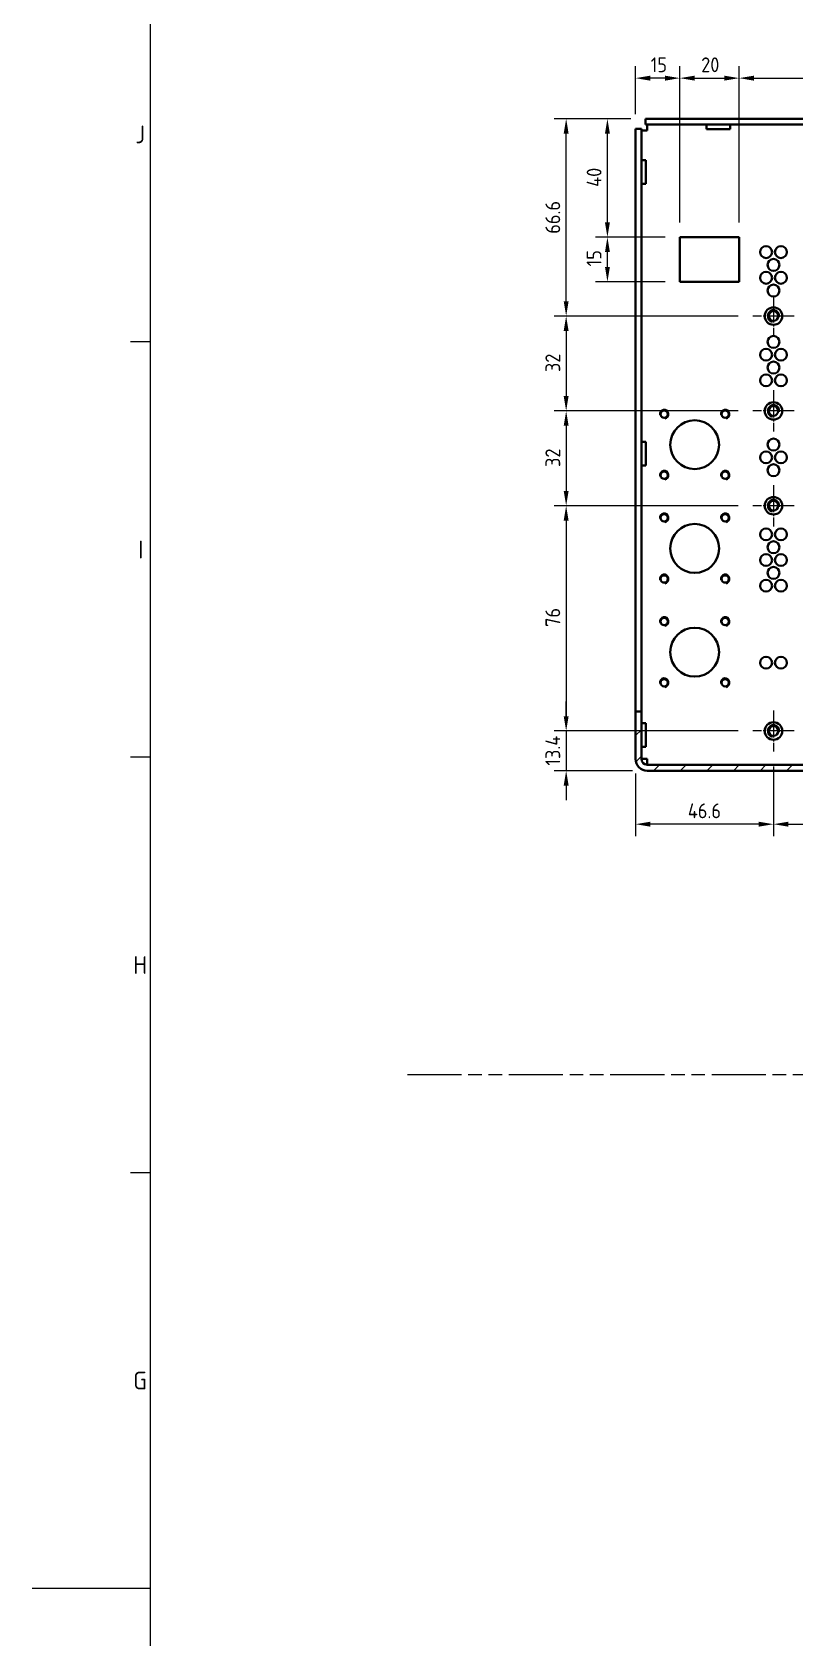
# Model space of a CAD drawing. Header units: millimetres. Extents: x 0 to 2378, y 0 to 1682.
# Drawn here: x 0 to 257, y 824 to 1366 of the extents above; entities that cross this region are included whole.
import ezdxf

# ---------------------------------------------------------------- set-up
doc = ezdxf.new("R2010")
doc.units = ezdxf.units.MM
doc.header["$LTSCALE"] = 2
doc.linetypes.add('CHAIN', pattern=[0.3543, 0.2362, -0.0295, 0.0591, -0.0295])
doc.linetypes.add('DOUBLE_DASH_CHAIN', pattern=[1.2403, 0.6614, -0.0827, 0.1654, -0.0827, 0.1654, -0.0827])
doc.layers.get('0').update_dxf_attribs({"color": 3, "lineweight": 25})
for name, color, linetype, lineweight in [('가시적인 것(ISO)', 3, 'Continuous', 40), ('가시적인 좁은 것(ISO)', 3, 'Continuous', 35), ('경계(ISO)', 7, 'Continuous', 25), ('스케치 형상(ISO)', 3, 'Continuous', 25), ('중심 표식(ISO)', 1, 'Continuous', 25), ('치수(ISO)', 2, 'Continuous', 25), ('해치(ISO)', 7, 'Continuous', 18)]:
    doc.layers.add(name, color=color, linetype=linetype, lineweight=lineweight)
doc.styles.add('문자 텍스트_PSTEK_POSCO', font='isocp.shx')
doc.styles.add('치수 텍스트_PSTEK_POSCO', font='isocp.shx')
doc.dimstyles.new('치수_PSTEK_POSCO', dxfattribs={"dimscale": 2, "dimtxt": 2.5, "dimasz": 2.5, "dimexe": 2, "dimexo": 2.5, "dimgap": 1, "dimtad": 1, "dimrnd": 1e-08, "dimdsep": 46, "dimtxsty": '치수 텍스트_PSTEK_POSCO', "dimcen": 0.09, "dimdle": 10, "dimclrd": 7, "dimclre": 7, "dimclrt": 2, "dimadec": 1, "dimazin": 2, "dimtfac": 1, "dimtmove": 0, "dimatfit": 3, "dimfxl": 0, "dimtolj": 1, "dimlwd": -1, "dimlwe": -1, "dimarcsym": 0})

# ---------------------------------------------------------------- blocks, each defined once
blk = doc.blocks.new('경계 Default Border')
at = {"layer": '경계(ISO)'}
for p, q in [((20, 630.75), (16.6, 630.75)), ((20, 560.67), (16.6, 560.67)), ((20, 490.58), (16.6, 490.58))]:
    blk.add_line(p, q, dxfattribs=at)
at = {"layer": '경계(ISO)', "flags": 128}
for points in [[(20, 20), (20, 821)], [(0, 420.5), (20, 420.5)]]:
    blk.add_lwpolyline(points, dxfattribs=at)
at = {"layer": '경계(ISO)', "color": 2, "char_height": 3, "attachment_point": 7, "style": '문자 텍스트_PSTEK_POSCO'}
for s, insert in [('J', (17.43, 664.26)), ('I', (17.91, 594.21)), ('H', (17.08, 524.12)), ('G', (17.08, 454.01))]:
    blk.add_mtext(s, dxfattribs=dict(at, insert=insert))
blk = doc.blocks.new('*D142')
at = {"layer": 'Defpoints', "color": 0}
for p in [(250.27, 1123.25), (302.27, 1123.25), (302.27, 1098.75)]:
    blk.add_point(p, dxfattribs=at)
at = {"layer": '치수(ISO)', "color": 7}
for p, q in [((250.27, 1118.25), (250.27, 1094.75)), ((302.27, 1118.25), (302.27, 1094.75)), ((255.27, 1098.75), (297.27, 1098.75))]:
    blk.add_line(p, q, dxfattribs=at)
for points in [[(255.27, 1099.58), (255.27, 1097.91), (250.27, 1098.75)], [(297.27, 1099.58), (297.27, 1097.91), (302.27, 1098.75)]]:
    blk.add_solid(points, dxfattribs=at)
at = {"layer": '치수(ISO)', "color": 2, "insert": (273.37, 1103.25), "char_height": 5, "attachment_point": 4, "style": '치수 텍스트_PSTEK_POSCO'}
blk.add_mtext('\\A1;52', dxfattribs=at)
blk = doc.blocks.new('*D149')
at = {"layer": 'Defpoints', "color": 0}
for p in [(250.27, 1123.25), (203.67, 1120.8), (203.67, 1098.75)]:
    blk.add_point(p, dxfattribs=at)
at = {"layer": '치수(ISO)', "color": 7}
for p, q in [((250.27, 1118.25), (250.27, 1094.75)), ((203.67, 1115.8), (203.67, 1094.75)), ((245.27, 1098.75), (208.67, 1098.75))]:
    blk.add_line(p, q, dxfattribs=at)
for points in [[(208.67, 1099.58), (208.67, 1097.91), (203.67, 1098.75)], [(245.27, 1099.58), (245.27, 1097.91), (250.27, 1098.75)]]:
    blk.add_solid(points, dxfattribs=at)
at = {"layer": '치수(ISO)', "color": 2, "insert": (221.35, 1103.25), "char_height": 5, "attachment_point": 4, "style": '치수 텍스트_PSTEK_POSCO'}
blk.add_mtext('\\A1;46.6', dxfattribs=at)
blk = doc.blocks.new('*D157')
at = {"layer": 'Defpoints', "color": 0}
for p in [(243.32, 1270.2), (180.28, 1238.2), (243.32, 1238.2)]:
    blk.add_point(p, dxfattribs=at)
at = {"layer": '치수(ISO)', "color": 7}
for p, q in [((238.32, 1270.2), (176.28, 1270.2)), ((180.28, 1265.2), (180.28, 1243.2)), ((238.32, 1238.2), (176.28, 1238.2))]:
    blk.add_line(p, q, dxfattribs=at)
for points in [[(179.45, 1265.2), (181.11, 1265.2), (180.28, 1270.2)], [(179.45, 1243.2), (181.11, 1243.2), (180.28, 1238.2)]]:
    blk.add_solid(points, dxfattribs=at)
at = {"layer": '치수(ISO)', "color": 2, "insert": (175.78, 1251.3), "char_height": 5, "attachment_point": 4, "rotation": 90, "style": '치수 텍스트_PSTEK_POSCO'}
blk.add_mtext('\\A1;32', dxfattribs=at)
blk = doc.blocks.new('*D158')
at = {"layer": 'Defpoints', "color": 0}
for p in [(243.32, 1238.2), (180.28, 1206.2), (243.32, 1206.2)]:
    blk.add_point(p, dxfattribs=at)
at = {"layer": '치수(ISO)', "color": 7}
for p, q in [((238.32, 1238.2), (176.28, 1238.2)), ((180.28, 1233.2), (180.28, 1211.2)), ((238.32, 1206.2), (176.28, 1206.2))]:
    blk.add_line(p, q, dxfattribs=at)
for points in [[(179.45, 1233.2), (181.11, 1233.2), (180.28, 1238.2)], [(179.45, 1211.2), (181.11, 1211.2), (180.28, 1206.2)]]:
    blk.add_solid(points, dxfattribs=at)
at = {"layer": '치수(ISO)', "color": 2, "insert": (175.78, 1219.3), "char_height": 5, "attachment_point": 4, "rotation": 90, "style": '치수 텍스트_PSTEK_POSCO'}
blk.add_mtext('\\A1;32', dxfattribs=at)
blk = doc.blocks.new('*D159')
at = {"layer": 'Defpoints', "color": 0}
for p in [(243.32, 1206.2), (180.28, 1130.2), (243.32, 1130.2)]:
    blk.add_point(p, dxfattribs=at)
at = {"layer": '치수(ISO)', "color": 7}
for p, q in [((238.32, 1206.2), (176.28, 1206.2)), ((180.28, 1201.2), (180.28, 1135.2)), ((238.32, 1130.2), (176.28, 1130.2))]:
    blk.add_line(p, q, dxfattribs=at)
for points in [[(179.45, 1201.2), (181.11, 1201.2), (180.28, 1206.2)], [(179.45, 1135.2), (181.11, 1135.2), (180.28, 1130.2)]]:
    blk.add_solid(points, dxfattribs=at)
at = {"layer": '치수(ISO)', "color": 2, "insert": (175.78, 1165.33), "char_height": 5, "attachment_point": 4, "rotation": 90, "style": '치수 텍스트_PSTEK_POSCO'}
blk.add_mtext('\\A1;76', dxfattribs=at)
blk = doc.blocks.new('*D160')
at = {"layer": 'Defpoints', "color": 0}
for p in [(243.32, 1130.2), (180.28, 1116.8), (207.67, 1116.8)]:
    blk.add_point(p, dxfattribs=at)
at = {"layer": '치수(ISO)', "color": 7}
for p, q in [((180.28, 1135.2), (180.28, 1140.2)), ((238.32, 1130.2), (176.28, 1130.2)), ((180.28, 1130.2), (180.28, 1116.8)), ((202.67, 1116.8), (176.28, 1116.8)), ((180.28, 1111.8), (180.28, 1106.8))]:
    blk.add_line(p, q, dxfattribs=at)
for points in [[(179.45, 1135.2), (181.11, 1135.2), (180.28, 1130.2)], [(179.45, 1111.8), (181.11, 1111.8), (180.28, 1116.8)]]:
    blk.add_solid(points, dxfattribs=at)
at = {"layer": '치수(ISO)', "color": 2, "insert": (175.78, 1118.5), "char_height": 5, "attachment_point": 4, "rotation": 90, "style": '치수 텍스트_PSTEK_POSCO'}
blk.add_mtext('\\A1;13.4', dxfattribs=at)
blk = doc.blocks.new('*D161')
at = {"layer": 'Defpoints', "color": 0}
for p in [(180.28, 1336.8), (207.09, 1336.8), (243.32, 1270.2)]:
    blk.add_point(p, dxfattribs=at)
at = {"layer": '치수(ISO)', "color": 7}
for p, q in [((202.09, 1336.8), (176.28, 1336.8)), ((180.28, 1275.2), (180.28, 1331.8)), ((238.32, 1270.2), (176.28, 1270.2))]:
    blk.add_line(p, q, dxfattribs=at)
for points in [[(179.45, 1331.8), (181.11, 1331.8), (180.28, 1336.8)], [(179.45, 1275.2), (181.11, 1275.2), (180.28, 1270.2)]]:
    blk.add_solid(points, dxfattribs=at)
at = {"layer": '치수(ISO)', "color": 2, "insert": (175.78, 1297.98), "char_height": 5, "attachment_point": 4, "rotation": 90, "style": '치수 텍스트_PSTEK_POSCO'}
blk.add_mtext('\\A1;66.6', dxfattribs=at)
blk = doc.blocks.new('*D162')
at = {"layer": 'Defpoints', "color": 0}
for p in [(238.67, 1350.49), (218.67, 1296.8), (238.67, 1296.8)]:
    blk.add_point(p, dxfattribs=at)
at = {"layer": '치수(ISO)', "color": 7}
for p, q in [((218.67, 1301.8), (218.67, 1354.49)), ((223.67, 1350.49), (233.67, 1350.49)), ((238.67, 1301.8), (238.67, 1354.49))]:
    blk.add_line(p, q, dxfattribs=at)
for points in [[(223.67, 1351.32), (223.67, 1349.65), (218.67, 1350.49)], [(233.67, 1351.32), (233.67, 1349.65), (238.67, 1350.49)]]:
    blk.add_solid(points, dxfattribs=at)
at = {"layer": '치수(ISO)', "color": 2, "insert": (225.86, 1354.99), "char_height": 5, "attachment_point": 4, "style": '치수 텍스트_PSTEK_POSCO'}
blk.add_mtext('\\A1;20', dxfattribs=at)
blk = doc.blocks.new('*D163')
at = {"layer": 'Defpoints', "color": 0}
for p in [(194.21, 1336.8), (207.09, 1336.8), (218.67, 1296.8)]:
    blk.add_point(p, dxfattribs=at)
at = {"layer": '치수(ISO)', "color": 7}
for p, q in [((202.09, 1336.8), (190.21, 1336.8)), ((194.21, 1301.8), (194.21, 1331.8)), ((213.67, 1296.8), (190.21, 1296.8))]:
    blk.add_line(p, q, dxfattribs=at)
for points in [[(193.38, 1331.8), (195.04, 1331.8), (194.21, 1336.8)], [(193.38, 1301.8), (195.04, 1301.8), (194.21, 1296.8)]]:
    blk.add_solid(points, dxfattribs=at)
at = {"layer": '치수(ISO)', "color": 2, "insert": (189.71, 1313.8), "char_height": 5, "attachment_point": 4, "rotation": 90, "style": '치수 텍스트_PSTEK_POSCO'}
blk.add_mtext('\\A1;40', dxfattribs=at)
blk = doc.blocks.new('*D164')
at = {"layer": 'Defpoints', "color": 0}
for p in [(194.21, 1296.8), (218.67, 1296.8), (218.67, 1281.8)]:
    blk.add_point(p, dxfattribs=at)
at = {"layer": '치수(ISO)', "color": 7}
for p, q in [((213.67, 1296.8), (190.21, 1296.8)), ((194.21, 1286.8), (194.21, 1291.8)), ((213.67, 1281.8), (190.21, 1281.8))]:
    blk.add_line(p, q, dxfattribs=at)
for points in [[(193.38, 1291.8), (195.04, 1291.8), (194.21, 1296.8)], [(193.38, 1286.8), (195.04, 1286.8), (194.21, 1281.8)]]:
    blk.add_solid(points, dxfattribs=at)
at = {"layer": '치수(ISO)', "color": 2, "insert": (189.71, 1286.95), "char_height": 5, "attachment_point": 4, "rotation": 90, "style": '치수 텍스트_PSTEK_POSCO'}
blk.add_mtext('\\A1;15', dxfattribs=at)
blk = doc.blocks.new('*D165')
at = {"layer": 'Defpoints', "color": 0}
for p in [(203.67, 1350.49), (203.67, 1333.39), (218.67, 1296.8)]:
    blk.add_point(p, dxfattribs=at)
at = {"layer": '치수(ISO)', "color": 7}
for p, q in [((203.67, 1338.39), (203.67, 1354.49)), ((213.67, 1350.49), (208.67, 1350.49)), ((218.67, 1301.8), (218.67, 1354.49))]:
    blk.add_line(p, q, dxfattribs=at)
for points in [[(208.67, 1351.32), (208.67, 1349.65), (203.67, 1350.49)], [(213.67, 1351.32), (213.67, 1349.65), (218.67, 1350.49)]]:
    blk.add_solid(points, dxfattribs=at)
at = {"layer": '치수(ISO)', "color": 2, "insert": (208.82, 1354.99), "char_height": 5, "attachment_point": 4, "style": '치수 텍스트_PSTEK_POSCO'}
blk.add_mtext('\\A1;15', dxfattribs=at)
blk = doc.blocks.new('*D166')
at = {"layer": 'Defpoints', "color": 0}
for p in [(649.67, 1350.49), (649.67, 1333.39), (238.67, 1296.8)]:
    blk.add_point(p, dxfattribs=at)
at = {"layer": '치수(ISO)', "color": 7}
for p, q in [((238.67, 1301.8), (238.67, 1354.49)), ((243.67, 1350.49), (644.67, 1350.49)), ((649.67, 1338.39), (649.67, 1354.49))]:
    blk.add_line(p, q, dxfattribs=at)
for points in [[(243.67, 1351.32), (243.67, 1349.65), (238.67, 1350.49)], [(644.67, 1351.32), (644.67, 1349.65), (649.67, 1350.49)]]:
    blk.add_solid(points, dxfattribs=at)
at = {"layer": '치수(ISO)', "color": 2, "insert": (440.42, 1354.99), "char_height": 5, "attachment_point": 4, "style": '치수 텍스트_PSTEK_POSCO'}
blk.add_mtext('\\A1;411', dxfattribs=at)

msp = doc.modelspace()

# ---------------------------------------------------------------- hatches: boundary and pattern name
at = {"layer": '해치(ISO)'}
h = msp.add_hatch(dxfattribs=at)
h.set_pattern_fill('ANSI31', color=256, scale=50.8, style=0)
h.set_pattern_definition([(45, (0, 0), (-4.490128, 4.490128), [])])
edge = h.paths.add_edge_path()
edge.add_line((205.671, 1120.801), (205.671, 1136.801))
edge.add_line((205.671, 1136.801), (203.671, 1136.801))
edge.add_line((203.671, 1136.801), (203.671, 1120.801))
edge.add_ellipse((207.671, 1120.801), major_axis=(-4, 0), ratio=1, start_angle=0, end_angle=90)
edge.add_line((207.671, 1116.801), (645.671, 1116.801))
edge.add_ellipse((645.671, 1120.801), major_axis=(0, -4), ratio=1, start_angle=0, end_angle=90)
edge.add_line((649.671, 1120.801), (649.671, 1136.801))
edge.add_line((649.671, 1136.801), (647.671, 1136.801))
edge.add_line((647.671, 1136.801), (647.671, 1120.801))
edge.add_ellipse((645.671, 1120.801), major_axis=(2, 0), ratio=1, start_angle=270, end_angle=360, ccw=False)
edge.add_line((645.671, 1118.801), (207.671, 1118.801))
edge.add_ellipse((207.671, 1120.801), major_axis=(0, -2), ratio=1, start_angle=270, end_angle=360, ccw=False)

# ---------------------------------------------------------------- linework, layer by layer
at = {"layer": '가시적인 것(ISO)'}
for p, q in [((203.671, 1333.387), (203.671, 1136.801)), ((205.671, 1333.387), (203.671, 1333.387)), ((205.671, 1333.387), (205.671, 1136.801)), ((646.257, 1336.801), (207.085, 1336.801)), ((207.085, 1334.801), (207.085, 1336.801)), ((646.257, 1334.801), (207.085, 1334.801)), ((207.671, 1332.801), (207.671, 1334.801)), ((227.671, 1334.801), (227.671, 1333.301)), ((235.671, 1333.301), (227.671, 1333.301)), ((235.671, 1334.801), (235.671, 1333.301)), ((207.671, 1332.801), (205.671, 1332.801)), ((205.671, 1322.801), (207.171, 1322.801)), ((207.171, 1322.801), (207.171, 1314.801)), ((205.671, 1314.801), (207.171, 1314.801)), ((218.671, 1281.801), (218.671, 1296.801)), ((218.671, 1296.801), (238.671, 1296.801)), ((238.671, 1296.801), (238.671, 1281.801)), ((238.671, 1281.801), (218.671, 1281.801)), ((205.671, 1227.801), (207.171, 1227.801)), ((207.171, 1227.801), (207.171, 1219.801)), ((205.671, 1219.801), (207.171, 1219.801)), ((205.671, 1136.801), (203.671, 1136.801)), ((203.671, 1136.801), (203.671, 1120.801)), ((205.671, 1120.801), (205.671, 1136.801)), ((205.671, 1132.801), (207.171, 1132.801)), ((207.171, 1132.801), (207.171, 1124.801)), ((205.671, 1124.801), (207.171, 1124.801)), ((207.671, 1120.801), (205.671, 1120.801)), ((207.671, 1120.801), (207.671, 1118.801)), ((645.671, 1118.801), (207.671, 1118.801)), ((207.671, 1116.801), (645.671, 1116.801))]:
    msp.add_line(p, q, dxfattribs=at)
for centre, radius in [((247.771, 1291.801), 2), ((252.771, 1291.801), 2), ((247.771, 1283.141), 2), ((250.271, 1287.471), 2), ((252.771, 1283.141), 2), ((250.271, 1278.811), 2), ((250.271, 1270.201), 2.95), ((250.271, 1270.201), 1.621), ((250.271, 1261.491), 2), ((247.771, 1257.161), 2), ((252.771, 1257.161), 2), ((250.271, 1252.831), 2), ((247.771, 1248.501), 2), ((252.771, 1248.501), 2), ((250.271, 1238.201), 2.95), ((213.361, 1237.111), 1.229), ((233.981, 1237.111), 1.229), ((250.271, 1238.201), 1.621), ((223.671, 1226.801), 8.25), ((250.271, 1226.851), 2), ((247.771, 1222.521), 2), ((250.271, 1218.191), 2), ((252.771, 1222.521), 2), ((213.361, 1216.491), 1.229), ((233.981, 1216.491), 1.229), ((250.271, 1206.201), 2.95), ((213.361, 1202.111), 1.23), ((233.981, 1202.111), 1.23), ((250.271, 1206.201), 1.621), ((223.671, 1191.801), 8.25), ((247.771, 1196.541), 2), ((252.771, 1196.541), 2), ((250.271, 1192.211), 2), ((247.771, 1187.881), 2), ((252.771, 1187.881), 2), ((213.361, 1181.491), 1.23), ((233.981, 1181.491), 1.23), ((247.771, 1179.221), 2), ((250.271, 1183.551), 2), ((252.771, 1179.221), 2), ((213.361, 1167.111), 1.229), ((223.671, 1156.801), 8.25), ((233.981, 1167.111), 1.229), ((247.771, 1153.241), 2), ((252.771, 1153.241), 2), ((213.361, 1146.491), 1.229), ((233.981, 1146.491), 1.229), ((250.271, 1130.201), 2.95), ((250.271, 1130.201), 1.621)]:
    msp.add_circle(centre, radius, dxfattribs=at)
for radius in [4, 2]:
    msp.add_arc((207.671, 1120.801), radius, 180, 270, dxfattribs=at)
at = {"layer": '가시적인 좁은 것(ISO)'}
for centre, radius, start, end in [((250.271, 1270.201), 2, 350, 260), ((213.361, 1237.111), 1.5, 280, 190), ((233.981, 1237.111), 1.5, 280, 190), ((250.271, 1238.201), 2, 350, 260), ((213.361, 1216.491), 1.5, 280, 190), ((233.981, 1216.491), 1.5, 280, 190), ((213.361, 1202.111), 1.5, 280, 190), ((233.981, 1202.111), 1.5, 280, 190), ((250.271, 1206.201), 2, 350, 260), ((213.361, 1181.491), 1.5, 280, 190), ((233.981, 1181.491), 1.5, 280, 190), ((213.361, 1167.111), 1.5, 280, 190), ((233.981, 1167.111), 1.5, 280, 190), ((213.361, 1146.491), 1.5, 280, 190), ((233.981, 1146.491), 1.5, 280, 190), ((250.271, 1130.201), 2, 350, 260)]:
    msp.add_arc(centre, radius, start, end, dxfattribs=at)
at = {"layer": '스케치 형상(ISO)', "color": 6, "linetype": 'DOUBLE_DASH_CHAIN', "ltscale": 13.806526}
msp.add_line((126.681, 1014.328), (708.905, 1014.328), dxfattribs=at)
at = {"layer": '중심 표식(ISO)', "linetype": 'CHAIN', "ltscale": 7.722792}
for p, q in [((250.271, 1277.151), (250.271, 1263.251)), ((257.221, 1270.201), (243.321, 1270.201)), ((250.271, 1245.151), (250.271, 1231.251)), ((257.221, 1238.201), (243.321, 1238.201)), ((250.271, 1213.151), (250.271, 1199.251)), ((257.221, 1206.201), (243.321, 1206.201)), ((250.271, 1137.151), (250.271, 1123.251)), ((257.221, 1130.201), (243.321, 1130.201))]:
    msp.add_line(p, q, dxfattribs=at)

# ---------------------------------------------------------------- block references
at = {"xscale": 2, "yscale": 2, "zscale": 2}
msp.add_blockref('경계 Default Border', (0, 0), dxfattribs=at)

# ---------------------------------------------------------------- dimensions: what is measured, and where the dimension line sits
at = {"layer": '치수(ISO)', "color": 7}
dim = msp.add_linear_dim(base=(203.671, 1350.485), p1=(218.671, 1296.801), p2=(203.671, 1333.387), dimstyle='치수_PSTEK_POSCO', override={"dimdec": 2, "dimtp": 0, "dimtm": 0, "dimtdec": 2, "dimtofl": 0, "dimatfit": 1}, dxfattribs=at)
dim.commit()
dim.dimension.update_dxf_attribs({"geometry": '*D165', "text_midpoint": (211.171, 1350.485), "dimtype": 160})
for base, p1, p2, angle, override, picture, middle in [((238.671, 1350.485), (218.671, 1296.801), (238.671, 1296.801), 180, {"dimdec": 2, "dimtp": 0, "dimtm": 0, "dimtdec": 2, "dimtofl": 0, "dimatfit": 1}, '*D162', (228.671, 1350.485)), ((649.671, 1350.485), (238.671, 1296.801), (649.671, 1333.387), 180, {"dimdec": 2, "dimtp": 0, "dimtm": 0, "dimtdec": 2, "dimtofl": 0, "dimatfit": 1}, '*D166', (444.171, 1350.485)), ((180.28, 1336.801), (243.321, 1270.201), (207.085, 1336.801), 90, {"dimdec": 2, "dimtp": 0, "dimtm": 0, "dimtdec": 2, "dimtofl": 0, "dimatfit": 1}, '*D161', (180.28, 1303.501)), ((194.21, 1336.801), (218.671, 1296.801), (207.085, 1336.801), 270, {"dimdec": 2, "dimtp": 0, "dimtm": 0, "dimtdec": 2, "dimtofl": 0, "dimatfit": 1}, '*D163', (194.21, 1316.801)), ((194.21, 1296.801), (218.671, 1281.801), (218.671, 1296.801), 90, {"dimdec": 2, "dimtp": 0, "dimtm": 0, "dimtdec": 2, "dimtofl": 0, "dimatfit": 1}, '*D164', (194.21, 1289.301)), ((180.28, 1238.201), (243.321, 1270.201), (243.321, 1238.201), 90, {"dimdec": 2, "dimtp": 0, "dimtm": 0, "dimtdec": 2, "dimtofl": 0, "dimatfit": 1}, '*D157', (180.28, 1254.201)), ((180.28, 1206.201), (243.321, 1238.201), (243.321, 1206.201), 90, {"dimdec": 2, "dimtp": 0, "dimtm": 0, "dimtdec": 2, "dimtofl": 0, "dimatfit": 1}, '*D158', (180.28, 1222.201)), ((180.28, 1130.201), (243.321, 1206.201), (243.321, 1130.201), 90, {"dimdec": 2, "dimtp": 0, "dimtm": 0, "dimtdec": 2, "dimtofl": 0, "dimatfit": 1}, '*D159', (180.28, 1168.201)), ((180.28, 1116.801), (243.321, 1130.201), (207.671, 1116.801), 90, {"dimdec": 2, "dimtp": 0, "dimtm": 0, "dimtdec": 2, "dimtofl": 1, "dimatfit": 1}, '*D160', (180.28, 1123.501)), ((203.671, 1098.746), (250.271, 1123.251), (203.671, 1120.801), 180, {"dimdec": 2, "dimtp": 0, "dimtm": 0, "dimtdec": 2, "dimtofl": 0, "dimatfit": 1}, '*D149', (226.971, 1098.746)), ((302.271, 1098.746), (250.271, 1123.251), (302.271, 1123.251), 180, {"dimdec": 2, "dimtp": 0, "dimtm": 0, "dimtdec": 2, "dimtofl": 0, "dimatfit": 1}, '*D142', (276.271, 1098.746))]:
    dim = msp.add_linear_dim(base=base, p1=p1, p2=p2, angle=angle, dimstyle='치수_PSTEK_POSCO', override=override, dxfattribs=at)
    dim.commit()
    dim.dimension.update_dxf_attribs({"geometry": picture, "text_midpoint": middle, "dimtype": 160})

doc.saveas('drawing.dxf')
